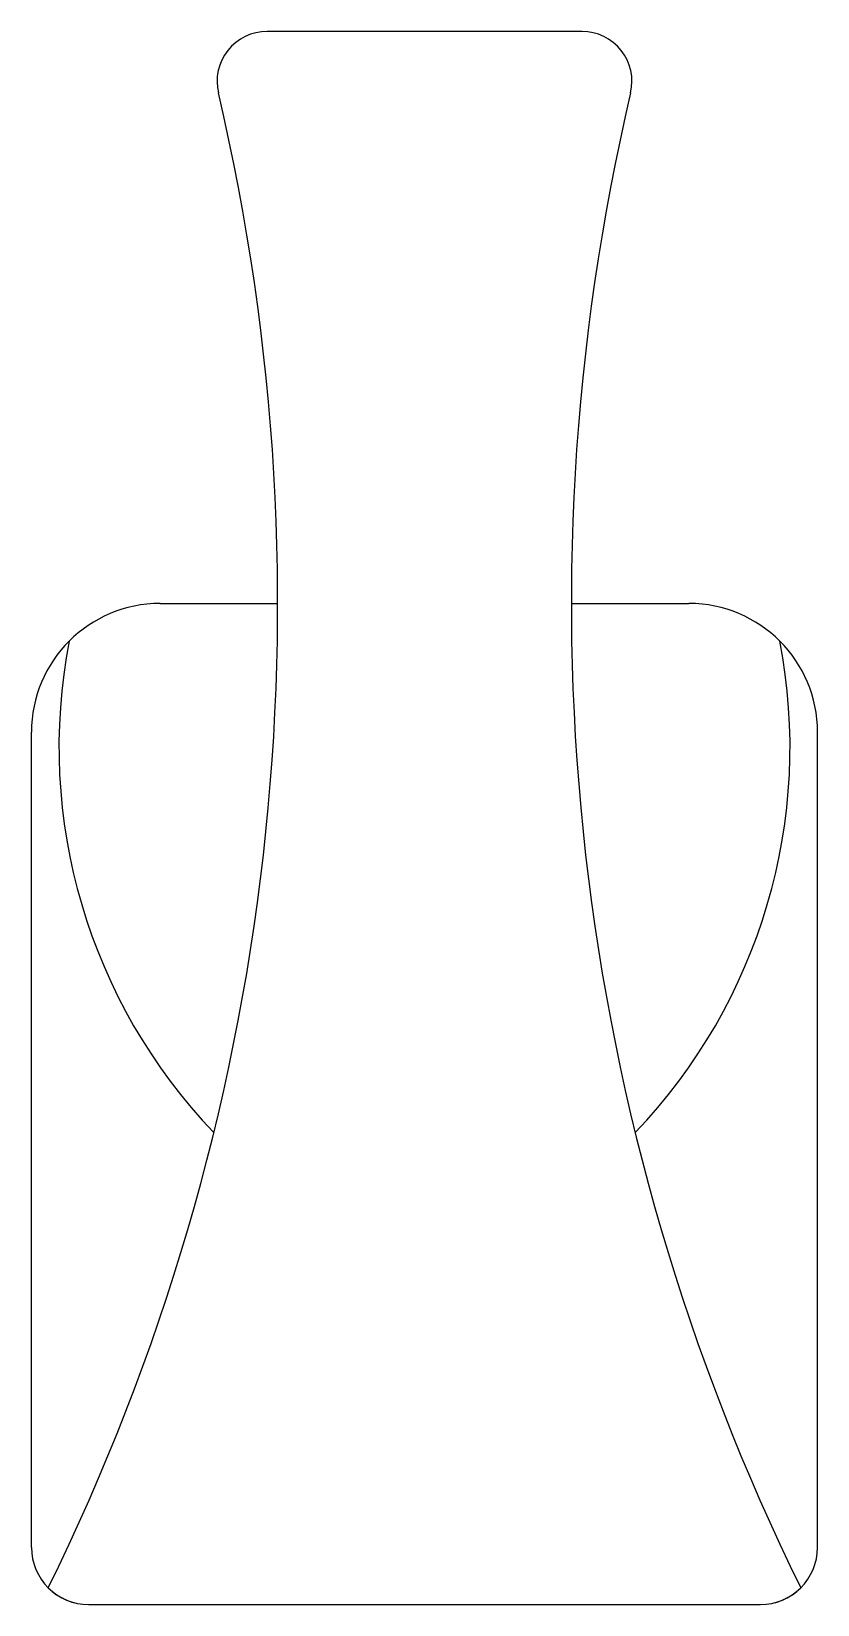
# Model space of a CAD drawing. Extents: x -1122.4 to -1122.345, y 887.45 to 887.56.
import ezdxf

# ---------------------------------------------------------------- set-up
doc = ezdxf.new("R2010")
doc.units = 0
doc.header["$LTSCALE"] = 0.27999977849694
doc.header["$MEASUREMENT"] = 0
doc.linetypes.add('CONTINU', pattern=[0])
doc.layers.get('0').update_dxf_attribs({"linetype": 'CONTINUOUS'})

msp = doc.modelspace()

# ---------------------------------------------------------------- linework, layer by layer
at = {"linetype": 'CONTINUOUS'}
for p, q in [((-1122.361744795193, 887.5597561545135), (-1122.383779412693, 887.5597561592831)), ((-1122.391264846206, 887.5197562564347), (-1122.383039123561, 887.5197562564347)), ((-1122.362490624894, 887.5197562564348), (-1122.354264846206, 887.5197562564348)), ((-1122.400264846206, 887.4537562564349), (-1122.400264846206, 887.5107562564347)), ((-1122.345264846206, 887.4537562564349), (-1122.345264846206, 887.5107562564348)), ((-1122.346436488966, 887.4509277394417), (-1122.346436495567, 887.4509277528257)), ((-1122.396264869577, 887.4497562564349), (-1122.349264822835, 887.4497562564349)), ((-1122.396264869577, 887.4497562564349), (-1122.349264822835, 887.4497562564349)), ((-1122.396264846206, 887.4497562564349), (-1122.349264846206, 887.4497562564349))]:
    msp.add_line(p, q, dxfattribs=at)
at = {"linetype": 'CONTINU'}
for points in [[(-1122.397628683906, 887.5171202582102, 0.2435074358425832), (-1122.387504380612, 887.4827562708817)], [(-1122.358025260413, 887.4827562058776, 0.2435078031436719), (-1122.347900885175, 887.5171202174655)]]:
    msp.add_lwpolyline(points, format="xyb", dxfattribs=at)
msp.add_lwpolyline([(-1122.396264869577, 887.4497562564349), (-1122.349264822835, 887.4497562564349)], dxfattribs=at)
at = {"linetype": 'CONTINUOUS'}
for centre, radius, start, end in [((-1122.383779413451, 887.5562561671778), 0.003499992105275933, 89.99998759402038, 193.2569859318179), ((-1122.361744796955, 887.556260518193), 0.003495636320475114, 346.8324861994127, 89.99997110608737), ((-1122.538656958681, 887.5197674147773), 0.1556178355197429, 333.7452419751249, 13.25698593229991), ((-1122.206872853264, 887.5197672815538), 0.1556177720195979, 166.7389242921293, 206.254746326068), ((-1122.391264846206, 887.5107562564347), 0.009000000000000001, 90, 180), ((-1122.354264846206, 887.5107562564348), 0.009000000000000001, 1.973979457503517e-10, 90), ((-1122.396264846206, 887.4537562564349), 0.004, 180, 270), ((-1122.349264846206, 887.4537562564349), 0.004, 270, 0), ((-1122.396264869577, 887.4537562482639), 0.003999991829108832, 225.0002195481059, 269.9999999967431), ((-1122.349264846206, 887.4537562564348), 0.003999999999966662, 270.0001840499974, 314.9984506267395), ((-1122.349264822835, 887.4537562482636), 0.003999991828791477, 269.9998492872002, 314.9982279756678), ((-1122.349264822835, 887.4537562482636), 0.003999991828777638, 270, 314.9982279768192)]:
    msp.add_arc(centre, radius, start, end, dxfattribs=at)

doc.saveas('drawing.dxf')
